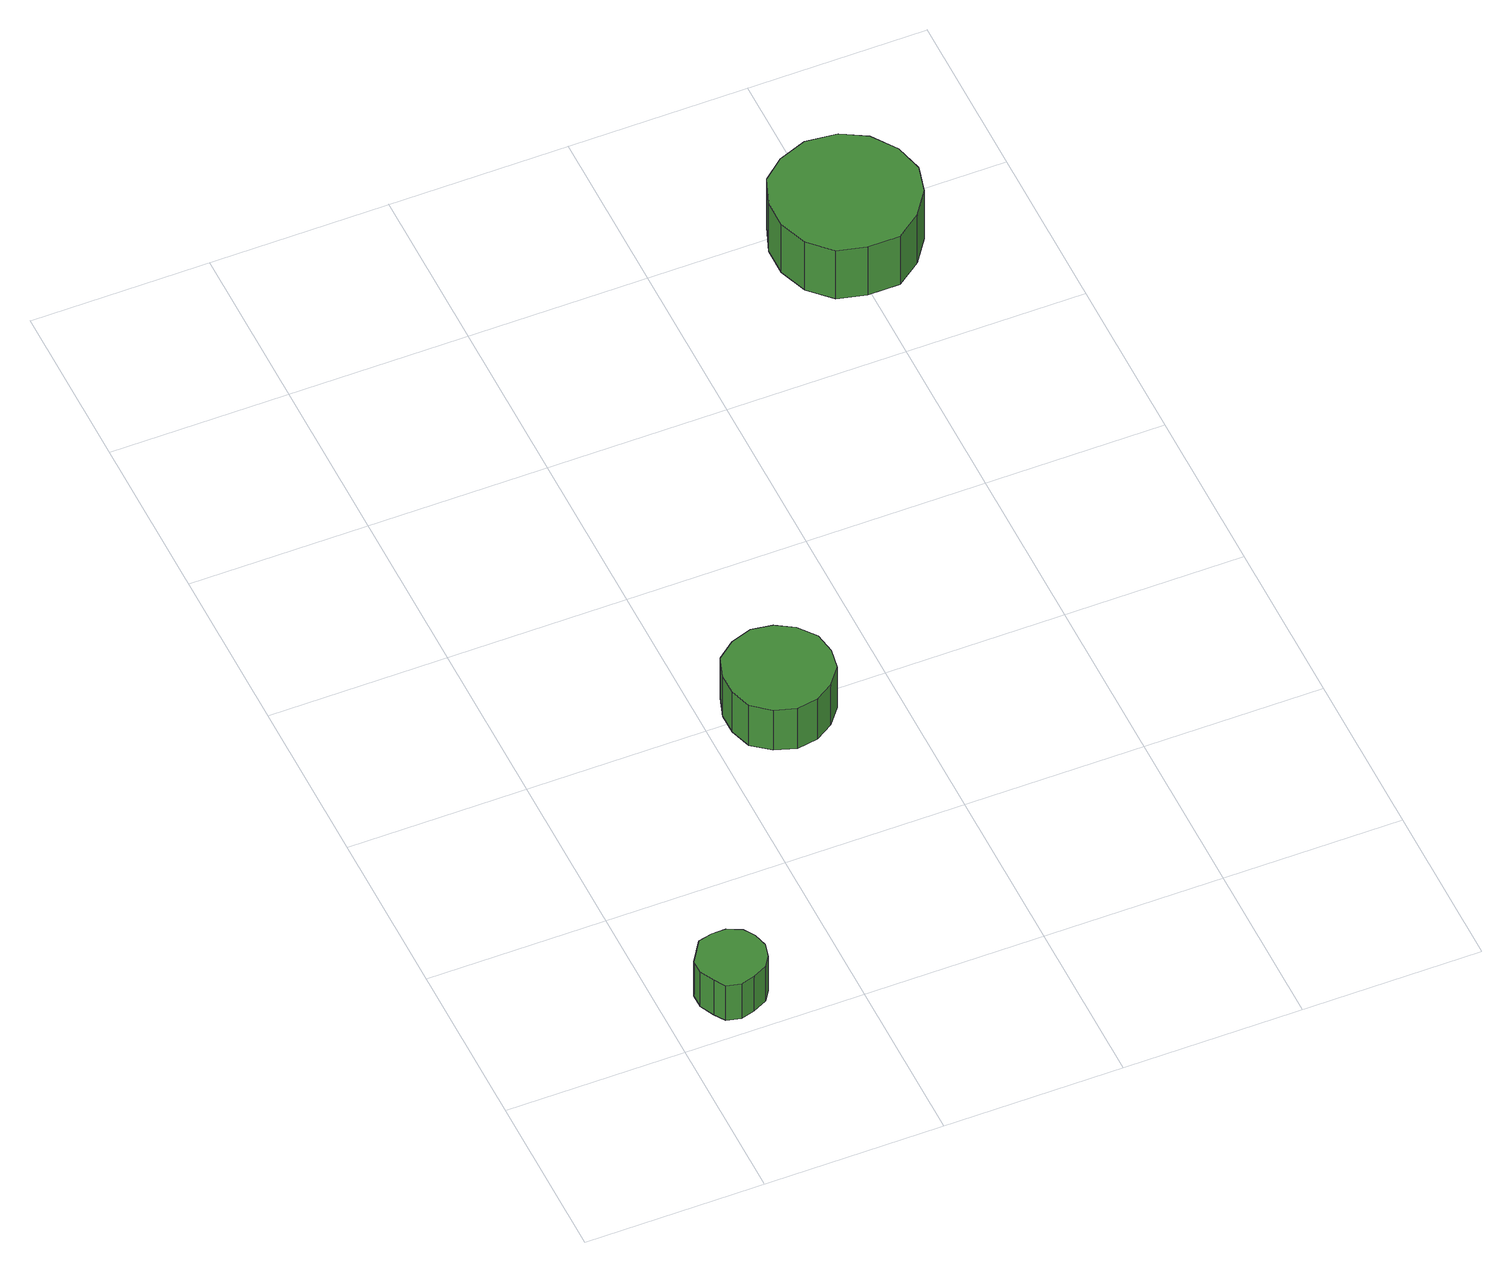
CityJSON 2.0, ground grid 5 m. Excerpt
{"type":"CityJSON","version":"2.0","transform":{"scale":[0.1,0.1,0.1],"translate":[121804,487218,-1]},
"CityObjects":{
"tree1":{"type":"SolitaryVegetationObject","attributes":{"function":"something"},"geometry":[{"type":"MultiSurface","lod":"1","boundaries":[[[0,1,2,3,4,5,6,7,8,9,10,11,12,13,14]],[[15,16,17,18,19,20,21,22,23,24,25,26,27,28,29]],[[0,29,28,1]],[[1,28,27,2]],[[2,27,26,3]],[[3,26,25,4]],[[4,25,24,5]],[[5,24,23,6]],[[6,23,22,7]],[[7,22,21,8]],[[8,21,20,9]],[[9,20,19,10]],[[10,19,18,11]],[[11,18,17,12]],[[12,17,16,13]],[[13,16,15,14]],[[14,15,29,0]]]}]},
"tree2":{"type":"SolitaryVegetationObject","attributes":{"function":"something"},"geometry":[{"type":"MultiSurface","lod":"1","boundaries":[[[30,31,32,33,34,35,36,37,38,39,40,41,42,43,44]],[[45,46,47,48,49,50,51,52,53,54,55,56,57,58,59]],[[30,59,58,31]],[[31,58,57,32]],[[32,57,56,33]],[[33,56,55,34]],[[34,55,54,35]],[[35,54,53,36]],[[36,53,52,37]],[[37,52,51,38]],[[38,51,50,39]],[[39,50,49,40]],[[40,49,48,41]],[[41,48,47,42]],[[42,47,46,43]],[[43,46,45,44]],[[44,45,59,30]]]}]},
"tree3":{"type":"SolitaryVegetationObject","attributes":{"function":"something"},"geometry":[{"type":"MultiSurface","lod":"1","boundaries":[[[60,61,62,63,64,65,66,67,68,69,70,71,72,73,74]],[[75,76,77,78,79,80,81,82,83,84,85,86,87,88,89]],[[60,89,88,61]],[[61,88,87,62]],[[62,87,86,63]],[[63,86,85,64]],[[64,85,84,65]],[[65,84,83,66]],[[66,83,82,67]],[[67,82,81,68]],[[68,81,80,69]],[[69,80,79,70]],[[70,79,78,71]],[[71,78,77,72]],[[72,77,76,73]],[[73,76,75,74]],[[74,75,89,60]]]}]},
"tree4":{"type":"SolitaryVegetationObject","attributes":{"function":"something"}},
"tree5":{"type":"SolitaryVegetationObject","attributes":{"function":"something"}},
"tree6":{"type":"SolitaryVegetationObject","attributes":{"function":"something"}},
"tree7":{"type":"SolitaryVegetationObject","attributes":{"function":"something"}},
"tree8":{"type":"SolitaryVegetationObject","attributes":{"function":"something"}}
},
"vertices":[
[29,15,19],[28,19,19],[26,22,19],[22,24,19],[18,24,19],[14,23,19],[12,20,19],[10,17,19],[10,13,19],[12,9,19],[14,6,19],[18,5,19],[22,6,19],[26,8,19],[28,11,19],[28,11,6],[26,8,6],[22,6,6],[18,5,6],[14,6,6],[12,9,6],[10,13,6],[10,17,6],[12,20,6],[14,23,6],[18,24,6],[22,24,6],[26,22,6],[28,19,6],[29,15,6],
[85,100,21],[84,106,21],[80,111,21],[75,114,21],[69,115,21],[63,113,21],[58,109,21],[56,103,21],[56,97,21],[58,91,21],[63,87,21],[69,85,21],[75,86,21],[80,89,21],[84,94,21],[84,94,6],[80,89,6],[75,86,6],[69,85,6],[63,87,6],[58,91,6],[56,97,6],[56,103,6],[58,109,6],[63,113,6],[69,115,6],[75,114,6],[80,111,6],[84,106,6],[85,100,6],
[172,242,24],[170,250,24],[165,257,24],[158,261,24],[149,262,24],[141,259,24],[135,254,24],[132,246,24],[132,238,24],[135,230,24],[141,224,24],[149,222,24],[158,222,24],[165,227,24],[170,234,24],[170,234,6],[165,227,6],[158,222,6],[149,222,6],[141,224,6],[135,230,6],[132,238,6],[132,246,6],[135,254,6],[141,259,6],[149,262,6],[158,261,6],[165,257,6],[170,250,6],[172,242,6]
]}
